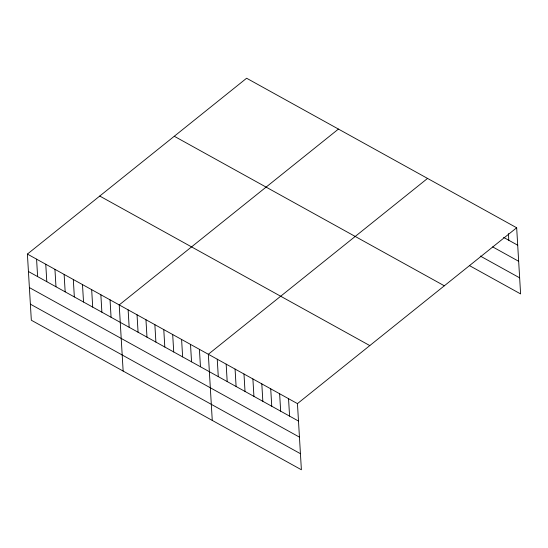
<?xml version="1.0" encoding="UTF-8"?>
<svg xmlns="http://www.w3.org/2000/svg" width="548" height="548" viewBox="0 0 548 548"><rect width="100%" height="100%" fill="white"/><g stroke="black" fill="none" stroke-linecap="round" stroke-linejoin="round"><path stroke-width="0.82" d="M516.668 227.769L297.454 403.616L301.386 469.766L31.332 320.231L27.4 254.08L246.614 78.234L516.668 227.769L520.6 293.92L469.355 265.547M338.438 129.075L119.217 304.921L123.149 371.071M427.55 178.422L208.336 354.268L212.268 420.419M503.598 237.394L517.702 245.203M492.666 246.888L518.661 261.28M480.288 256.046L519.648 277.843M174.278 136.26L444.325 285.796M99.743 196.054L369.797 345.583M27.4 254.08L297.454 403.616M28.434 271.513L298.489 421.049M29.393 287.59L299.441 437.126M30.373 304.154L300.427 453.689M508.4 233.626L508.791 240.271M288.543 398.677L289.577 416.117M279.631 393.745L280.665 411.178M270.719 388.813L271.753 406.246M261.807 383.874L262.841 401.314M252.895 378.942L253.93 396.375M243.983 374.003L245.018 391.443M235.071 369.071L236.106 386.504M226.16 364.139L227.194 381.572M217.248 359.2L218.282 376.64M199.424 349.336L200.458 366.77M190.512 344.397L191.547 361.838M181.6 339.465L182.635 356.899M172.689 334.527L173.723 351.967M163.777 329.595L164.811 347.028M154.865 324.663L155.899 342.096M145.953 319.724L146.987 337.164M137.041 314.792L138.075 332.225M128.129 309.853L129.164 327.293M110.038 299.838L111.073 317.271M100.853 294.756L101.887 312.189M91.674 289.666L92.708 307.106M82.488 284.583L83.529 302.023M73.309 279.501L74.343 296.934M64.13 274.418L65.164 291.851M54.944 269.335L55.978 286.768M45.765 264.246L46.799 281.686M36.579 259.163L37.62 276.603"/></g></svg>
